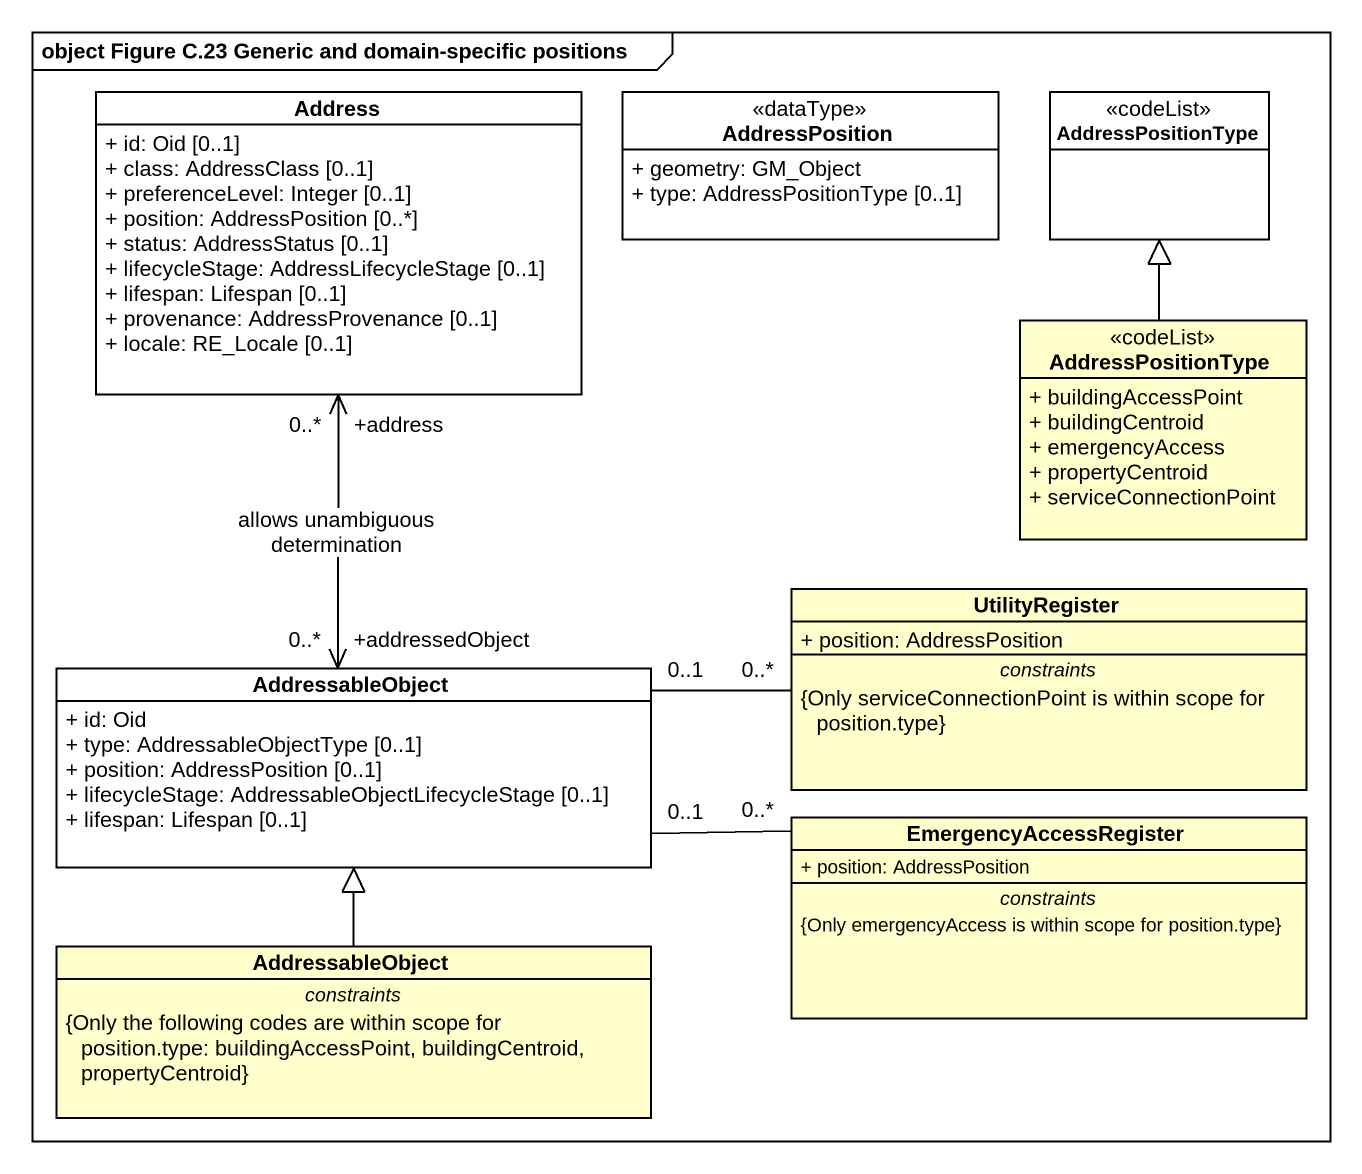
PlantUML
@startuml
mainframe object Figure C.23 Generic and domain-specific positions
hide circle
hide empty members
skinparam classAttributeIconSize 0
class Address #FFFFFF {
  + id: Oid [0..1]
  + class: AddressClass [0..1]
  + preferenceLevel: Integer [0..1]
  + position: AddressPosition [0..*]
  + status: AddressStatus [0..1]
  + lifecycleStage: AddressLifecycleStage [0..1]
  + lifespan: Lifespan [0..1]
  + provenance: AddressProvenance [0..1]
  + locale: RE_Locale [0..1]
}
class AddressPosition <<dataType>> #FFFFFF {
  + geometry: GM_Object
  + type: AddressPositionType [0..1]
}
class AddressPositionType <<codeList>> #FFFFFF
class "AddressPositionType" as AddressPositionType_2 <<codeList>> {
  + buildingAccessPoint
  + buildingCentroid
  + emergencyAccess
  + propertyCentroid
  + serviceConnectionPoint
}
class UtilityRegister {
  + position: AddressPosition
  -- constraints --
  {Only serviceConnectionPoint is within scope for position.type}
}
class AddressableObject #FFFFFF {
  + id: Oid
  + type: AddressableObjectType [0..1]
  + position: AddressPosition [0..1]
  + lifecycleStage: AddressableObjectLifecycleStage [0..1]
  + lifespan: Lifespan [0..1]
}
class EmergencyAccessRegister {
  + position: AddressPosition
  -- constraints --
  {Only emergencyAccess is within scope for position.type}
}
class "AddressableObject" as AddressableObject_2 {
  -- constraints --
  {Only the following codes are within scope for position.type: buildingAccessPoint, buildingCentroid, propertyCentroid}
}
Address "+address\n0..*" <--> "+addressedObject\n0..*" AddressableObject : allows unambiguous determination
AddressPositionType_2 -up-|> AddressPositionType
AddressableObject "0..1" -right- "0..*" UtilityRegister
AddressableObject "0..1" -right- "0..*" EmergencyAccessRegister
AddressableObject_2 -up-|> AddressableObject
@enduml
